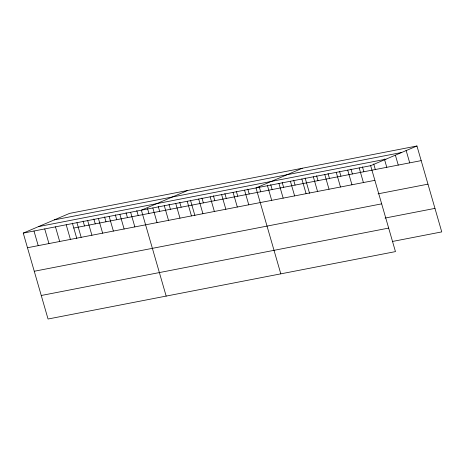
<?xml version="1.0" encoding="UTF-8"?>
<svg xmlns="http://www.w3.org/2000/svg" width="465" height="465" viewBox="0 0 465 465"><rect width="100%" height="100%" fill="white"/><g stroke="black" fill="none" stroke-linecap="round" stroke-linejoin="round"><path stroke-width="0.7" d="M416.954 145.987L370.651 165.691L395.453 251.606L48.046 319.013L23.25 233.099L69.547 213.394L416.954 145.987L441.75 231.901L392.524 241.457M187.668 190.476L141.366 210.18L166.168 296.095M302.308 168.231L256.012 187.936L280.808 273.85M54.271 219.893L401.673 152.491M38.531 226.595L385.933 159.187M23.25 233.099L370.651 165.691M73.778 228.036L421.18 160.628M27.476 247.74L374.877 180.333M378.062 193.835L427.969 184.152M34.265 271.258L381.666 203.856M385.061 218.068L434.961 208.384M41.257 295.49L388.664 228.088M406.09 150.305L409.712 162.855M395.43 155.316L398.249 165.081M384.369 158.937L386.787 167.301M373.709 163.947L375.319 169.527M362.45 166.871L363.857 171.754M359.189 167.917L363.415 182.559M350.982 169.097L352.394 173.974M347.721 170.138L351.953 184.785M339.52 171.318L340.926 176.2M336.259 172.364L340.485 187.006M328.058 173.544L329.464 178.426M324.797 174.59L329.022 189.232M316.589 175.77L318.002 180.647M313.329 176.81L317.56 191.458M305.127 177.99L309.533 193.248M301.866 179.037L306.092 193.678M293.665 180.217L295.072 185.099M290.404 181.263L294.63 195.905M282.197 182.443L283.609 187.325M278.936 183.489L283.162 198.131M270.735 184.669L272.141 189.546M267.474 185.709L271.7 200.351M259.267 186.889L260.679 191.772M247.804 189.116L249.211 193.998M244.544 190.162L248.769 204.803M236.342 191.342L237.749 196.218M233.081 192.382L237.307 207.024M224.874 193.562L226.286 198.445M221.619 194.608L225.845 209.25M213.412 195.788L214.818 200.671M210.151 196.835L214.377 211.476M201.95 198.014L203.356 202.891M198.689 199.055L202.914 213.697M190.481 200.235L194.887 215.493M187.226 201.281L191.452 215.923M179.746 202.322L181.152 207.198M175.758 203.507L179.984 218.149M169.01 204.402L170.417 209.285M164.296 205.728L168.522 220.375M158.269 206.489L159.681 211.366M152.834 207.954L157.06 222.596M147.533 208.57L148.94 213.452M136.791 210.657L138.204 215.533M130.63 212.261L134.856 226.903M126.056 212.738L127.462 217.62M119.889 214.348L124.12 228.989M115.32 214.818L116.727 219.701M109.153 216.428L113.379 231.07M104.579 216.905L105.991 221.788M98.417 218.515L102.643 233.157M93.843 218.986L95.249 223.868M87.676 220.596L91.901 235.238M83.107 221.073L84.514 225.949M76.94 222.677L81.166 237.324M72.366 223.154L76.772 238.411M66.204 224.764L70.43 239.405M55.463 226.844L59.689 241.486M44.727 228.931L48.953 243.573M33.986 231.012L38.211 245.654"/></g></svg>
